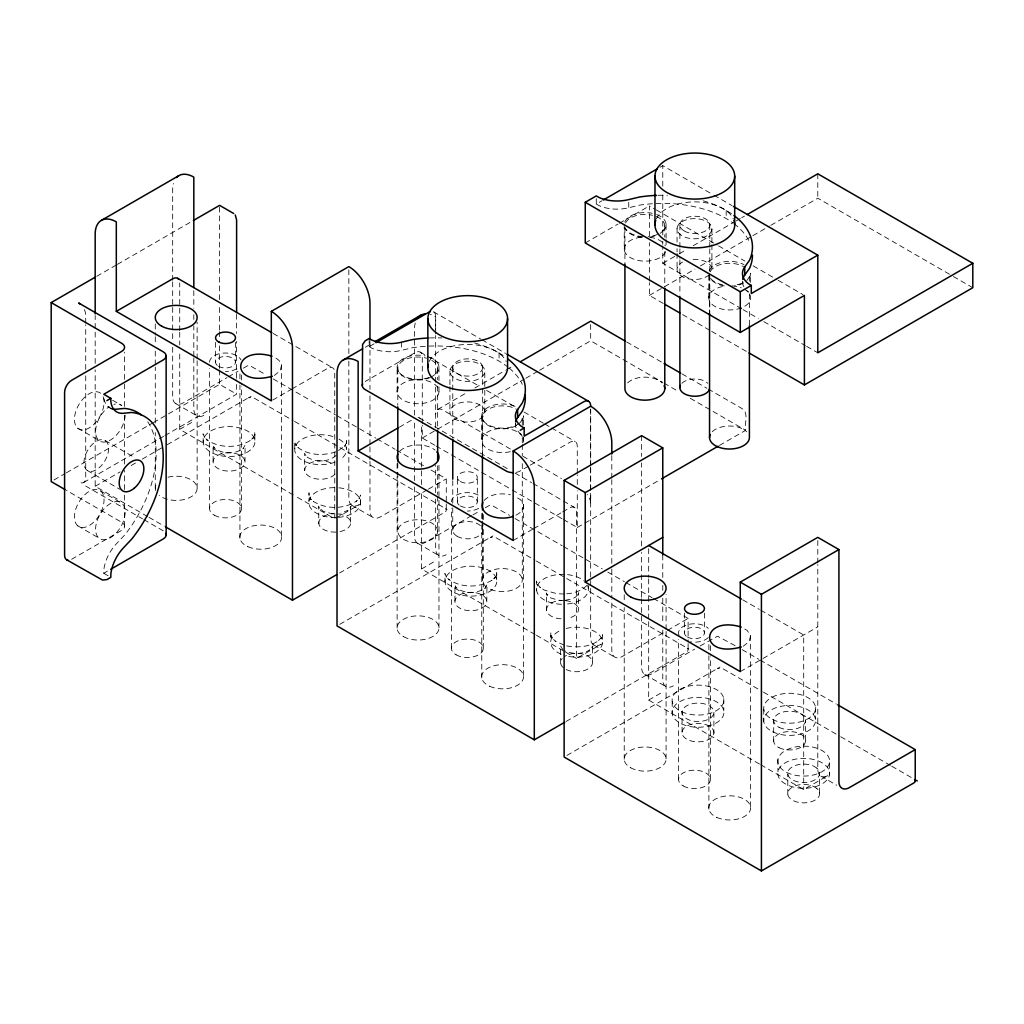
<?xml version="1.0" encoding="UTF-8"?>
<svg xmlns="http://www.w3.org/2000/svg" width="1024" height="1024" viewBox="0 0 1024 1024"><rect width="100%" height="100%" fill="white"/><g stroke="black" fill="none" stroke-linecap="round" stroke-linejoin="round"><path stroke-width="0.75" stroke-dasharray="5 3.75" d="M85.722 375.821L85.722 477.926A9.958 5.747 60 0 1 78.682 481.997M85.722 369.446L85.722 324.774M147.61 516.557L95.181 486.298L95.181 369.766M95.181 363.379L95.181 315.482M124.582 526.336L124.582 491.174M124.582 489.574L124.582 470.4M124.582 464.013L124.582 414.464M124.582 406.477L124.582 380.902M124.582 379.302L124.582 352.141M155.277 488.461L155.277 432.563M155.277 422.989L155.277 367.104M172.685 347.328L172.685 396.8A14.95 8.627 -60 0 0 183.258 402.893L227.021 377.626M172.685 280.294L172.685 189.325A29.888 17.254 60 0 1 173.402 183.424M293.222 494.861L179.725 429.338L179.725 351.334M179.725 330.65L179.725 282.893M193.818 357.824L193.818 408.998A14.95 8.627 -60 0 0 204.39 415.104M193.818 356.224L193.818 325.837M197.133 488.192L197.133 360.448M197.133 358.861L197.133 322.125M209.587 508.659L209.587 368.589M213.12 461.338L213.12 445.069L214.182 447.885L213.466 447.245C222.067 454.682 234.982 454.451 243.584 448.282L242.918 448.87L245.133 445.12L244.954 462.438A15.949 9.203 0 0 1 220.262 469.581A15.949 9.203 0 0 1 221.901 453.658A15.949 9.203 0 0 1 244.954 462.438M219.597 368.384L219.597 341.21M219.597 330.022L219.597 306.048M219.597 299.661L219.597 206.963M236.608 378.202L236.608 341.44M239.936 538.355L239.936 385.062M241.472 508.659L241.472 386.099M281.574 535.936L281.574 365.069L278.861 360.243L274.957 357.402M335.962 532.083A15.949 9.203 0 0 1 318.835 523.622L318.669 506.304L319.539 508.685L319.066 507.802L323.405 511.398L331.354 513.587L336.166 513.741M350.63 522.202L350.63 505.92L350.4 508.326L351.066 506.355L347.354 510.835L347.968 510.298L340.877 513.165M397.12 628.07L397.12 476.378M397.12 391.885L397.12 367.475M414.515 486.938L414.515 536.422A14.95 8.627 -60 0 0 425.088 542.515L471.59 515.674M414.515 480.563L414.515 421.504M414.515 415.13L414.515 328.947A29.888 17.254 60 0 1 415.232 323.046M535.053 634.483L421.568 568.96L421.568 490.957M421.568 484.595L421.568 425.69M434.726 445.21L422.272 438.016L422.272 425.254M422.272 423.667L422.272 356.659A9.958 5.747 -60 0 0 415.219 352.589L365.197 381.478M435.661 499.046L435.661 548.621A14.95 8.627 -60 0 0 446.221 554.726M435.661 492.646L435.661 465.459M435.661 427.085L435.661 383.514M435.661 382.31L435.661 335.565M435.661 333.965L435.661 316.39A9.958 5.747 -60 0 0 432.128 311.373M438.963 627.814L438.963 464.947M451.418 648.282L451.418 508.198M454.963 600.96L454.963 584.691L456.013 587.494L455.296 586.867C463.898 594.304 476.813 594.074 485.414 587.904L484.749 588.493L486.963 584.742L486.784 602.061A15.949 9.203 0 0 1 462.093 609.19A15.949 9.203 0 0 1 463.731 593.28A15.949 9.203 0 0 1 486.784 602.061M457.395 501.837L457.395 477.427M477.325 501.837L477.325 477.427M481.766 677.978L481.766 524.685M483.302 648.282L483.302 525.709M484.787 412.352A17.434 10.074 0 0 0 459.2 403.085A17.434 10.074 0 0 0 458.099 420.518A17.434 10.074 0 0 0 484.787 412.352L484.787 371.674A17.434 10.074 0 0 0 459.2 362.406A17.434 10.074 0 0 0 458.099 379.827A17.434 10.074 0 0 0 484.787 371.674M523.418 675.558L523.418 504.691L520.704 499.866L514.816 496.205M560.666 663.245L560.499 645.926L562.867 649.651M563.443 519.526L577.28 527.514L577.28 490.829M577.28 484.442L577.28 474.867M577.28 473.28L577.28 446.157A9.958 5.747 -60 0 0 570.24 442.086L529.677 465.51M590.669 495.386L590.669 503.514A9.958 5.747 60 0 0 587.149 494.438M590.669 490.586L590.669 466.611M590.669 465.011L590.669 409.075M592.461 661.824L592.461 645.542L592.243 647.949L592.896 645.978L589.184 650.458L589.798 649.92C582.362 654.477 572.429 654.246 565.235 651.021M624.23 759.206L624.23 607.501M665.574 251.712A20.928 12.083 0 0 1 643.059 261.082A20.928 12.083 0 0 1 624.243 249.306L624.243 224.896M641.638 598.784L641.638 667.546A14.95 8.627 -60 0 0 652.211 673.651L694.605 649.165M641.638 597.184L641.638 552.41M641.638 546.01L641.638 462.848M759.411 764.019L648.678 700.083L648.678 620.403M663.232 303.424L649.382 295.437L649.382 282.65M649.382 281.05L649.382 242.688M649.382 236.301L649.382 205.939L654.925 209.126M662.771 630.157L662.771 679.744A14.95 8.627 -60 0 0 673.344 685.85M741.67 308.838L662.771 263.296L662.771 245.978M662.771 234.957L662.771 192.435M662.771 186.138L662.771 165.658L712.602 194.432M666.086 758.938L666.086 631.194L622.374 656.422A14.95 8.627 -60 0 1 611.802 650.317L611.802 599.245M666.086 629.606L666.086 594.47M678.541 779.418L678.541 639.334M682.074 732.096L682.074 711.757M708.89 809.101L708.89 655.808M710.426 779.418L710.426 656.845M713.907 733.184A15.949 9.203 0 0 0 690.854 724.403A15.949 9.203 0 0 0 689.216 740.326A15.949 9.203 0 0 0 713.907 733.184L713.907 712.845A15.949 9.203 0 0 0 690.854 704.064A15.949 9.203 0 0 0 689.216 719.987A15.949 9.203 0 0 0 713.907 712.845M719.45 445.44L745.677 430.298C744.128 423.36 749.453 412.621 741.555 408.269L708.326 389.082M750.528 806.682L750.528 635.827L747.174 630.374L740.941 626.918M773.696 741.363L773.696 721.024M787.789 794.368L787.789 774.029M805.517 740.173L805.517 719.834M819.584 792.947L819.584 772.608M281.574 365.069L280.166 370.803L274.317 375.488M523.418 504.691C524.07 510.208 518.912 514.278 514.15 515.866M750.528 635.827L749.12 641.549L743.27 646.234M484.032 500.506C490.598 493.67 501.542 492.89 510.362 494.784M336.269 455.322C327.706 462.81 314.803 462.579 306.163 456.448L306.829 457.037L304.563 453.299L304.742 470.618M587.034 585.28C581.133 591.181 573.235 593.485 565.786 593.843M251.046 396.301L248.563 397.875A4.979 2.88 0 0 1 254.579 398.336L293.171 420.621M492.89 535.923L490.394 537.498A4.979 2.88 0 0 1 496.41 537.958L535.014 560.243M720 667.046L717.517 668.621A4.979 2.88 0 0 1 723.533 669.082L762.125 691.366M96.755 276.301L116.07 265.139M117.453 264.346L191.987 221.312M228.378 376.845L237.952 371.315M243.43 368.154L247.526 365.786L249.766 365.594L266.278 374.925M53.965 480L64.998 473.613M66.381 472.819L151.962 423.411M153.344 422.618L219.597 384.358L233.69 392.499M83.661 482.483L158.067 439.526M159.45 438.733L163.584 436.352M164.954 435.546L236.608 394.189L236.608 379.802M179.725 429.338L193.818 421.21M95.181 486.298L120.102 471.898M131.187 465.498L136.73 462.298M142.272 459.11L161.664 447.91M167.194 444.71L247.526 398.336M596.275 198.63L596.275 204.058L601.818 200.858M660.006 167.258L662.771 165.658M272.704 400.064L290.573 389.747M291.955 388.954L327.693 368.32A9.958 5.747 -60 0 1 334.746 372.39L334.746 518.835L294.605 495.667M365.35 347.226L372.262 343.232M369.165 338.509L369.165 346.637L374.694 343.45M585.267 242.957L618.01 224.051M619.379 223.27L649.382 205.939M71.629 559.283L121.664 530.406A9.958 5.747 0 0 0 121.664 522.266L66.394 490.368M147.686 421.811A89.677 51.776 -60 0 1 124.48 535.232L116.493 543.667A29.517 17.037 -60 0 0 103.782 570.125L103.782 573.261L110.694 569.28M662.771 263.296L678.003 254.502M679.386 253.709L686.298 249.715M693.222 245.722L734.746 221.747M736.128 220.941L740.275 218.547M741.67 217.754L744.435 216.154M399.398 427.174L411.763 420.032M437.722 409.459L466.65 392.755M474.918 387.981L505.242 370.483M506.611 369.677L513.51 365.709M649.382 295.437L663.194 287.462M664.576 286.669L694.938 269.133M700.454 265.946L751.526 236.467M752.909 235.661L769.472 226.099M770.854 225.306L817.792 198.208L952.038 275.712M422.272 438.016L436.07 430.054M437.453 429.261L524.416 379.046M525.798 378.253L538.214 371.085M539.597 370.278L590.669 340.8L662.643 382.349M336.026 518.093L359.398 504.602A14.95 8.627 -60 0 1 348.838 498.496L348.838 360.973M427.034 489.958L380.544 516.8A14.95 8.627 -60 0 1 369.971 510.694L369.971 461.222M428.403 489.165L445.606 479.232M339.558 573.005L444.813 512.23A4.979 2.88 0 0 0 445.606 508.762L448.346 510.208M528.32 466.291L520.205 470.976A9.958 5.747 0 0 1 515.738 472.461M472.947 514.88L479.795 510.938M485.261 507.776L489.357 505.408L491.597 505.216L509.504 515.354M421.568 568.96L435.661 560.819M339.776 624.32L489.357 537.958M513.165 540.48L532.403 529.37M533.786 528.576L561.28 512.704M562.65 511.91L569.523 507.942A9.958 5.747 -60 0 1 576.576 512.013L576.576 658.458L601.242 644.224A14.95 8.627 -60 0 1 590.669 638.118L590.669 586.944M577.28 527.514L660.096 479.706M667.507 630.362L687.437 618.854M566.157 721.421L686.656 651.853A4.979 2.88 0 0 0 687.437 648.384L690.176 649.818M700.07 646.016L717.517 636.211L736.614 646.477M648.678 700.083L662.771 691.955M566.899 755.443L716.48 669.082M740.275 671.603L817.792 626.867M760.794 764.813L803.699 789.581L828.352 775.347A14.95 8.627 -60 0 1 817.792 769.242L817.792 564.531M338.534 450.458L345.203 445.67L344.486 446.298L346.714 442.509L346.061 444.467L346.509 440.576L346.509 448.704M335.846 451.814C323.558 455.949 308.582 455.642 297.882 447.45L298.547 448.026L295.475 444.442L295.949 445.325L294.63 441.472L294.797 450.65M596.275 204.058L599.424 205.811A29.517 17.037 0 0 0 628.749 207.731L639.565 205.146A89.677 51.776 0 0 1 732.71 222.746M369.165 346.637L372.301 348.39A29.517 17.037 0 0 0 401.626 350.323L412.442 347.738A89.677 51.776 0 0 1 507.981 367.13M565.261 600.294L572.147 598.861L575.578 597.12L578.778 593.216L578.125 595.174L578.394 592.768L578.394 609.037A15.949 9.203 0 0 1 567.603 618.355M564.326 594.01L556.928 593.728L544.422 590.17L539.712 587.059L540.378 587.648L537.306 584.064L537.779 584.947L536.461 581.094L536.627 590.272M563.686 600.474L558.874 600.294L551.002 598.054L546.752 594.419L547.226 595.302L546.406 592.922L546.573 610.24A15.949 9.203 0 0 0 563.52 618.829M566.63 645.914C576.768 647.642 589.453 647.437 598.643 640.525L597.99 641.101L601.331 637.594L600.87 638.464L602.483 634.65L602.317 643.827M564.122 645.12L555.2 641.075L555.827 641.626L552.23 638.195L552.691 639.066L550.784 635.29L550.95 636.326L550.81 632.422L550.81 640.563M953.421 276.518L972.8 287.706M713.984 195.226L731.981 205.619M656.307 209.933L717.21 245.094M718.592 245.888L744.883 261.069M753.19 265.869L776.717 279.45M778.099 280.256L803.021 294.63M743.053 309.645L758.272 318.426M763.814 321.626L805.325 345.6M806.72 346.394L817.792 352.794M682.598 314.611L710.285 330.598M711.667 331.392L747.661 352.166M626.662 341.939L662.643 362.714M682.035 373.901L706.944 388.288M664.026 383.142L677.862 391.142M690.317 398.323L745.677 430.298M433.587 311.821L480.653 338.995M482.035 339.789L505.562 353.382M420.198 352.102L425.741 355.29M427.123 356.096L479.718 386.458M486.643 390.451L515.699 407.232M524.006 412.032L543.386 423.219M544.768 424.013L550.298 427.213M551.693 428.006L575.219 441.6M510.4 449.037L442.701 409.946A9.958 5.747 60 0 0 435.661 414.016M522.829 456.218L561.51 478.554M742.797 599.834L759.411 609.434M760.794 610.227L803.699 634.995L803.699 789.581M273.165 333.466L332.672 367.821M419.494 417.946L509.466 469.888M514.995 473.088L531.61 482.675M532.992 483.469L562.061 500.25M563.443 501.056L574.515 507.443M436.109 446.016L449.946 454.003M451.328 454.797L510.848 489.165M512.23 489.958L562.061 518.733M273.203 378.931L335.514 414.899M336.896 415.693L375.667 438.08M377.05 438.886L395.046 449.267M396.429 450.074L424.128 466.061M431.053 470.054L446.272 478.848L446.272 502.362M515.034 518.554L562.112 545.728M563.494 546.522L602.266 568.909M607.808 572.109L624.422 581.696M625.805 582.502L652.109 597.683M653.491 598.49L688.115 618.47L688.115 641.984M742.157 649.677L758.771 659.264M760.154 660.07L836.314 704.038M294.554 421.414L444.813 508.173M536.384 561.037L686.656 647.795M763.507 692.16L839.334 735.936M840.704 736.73L890.33 765.389M891.712 766.182L913.766 778.918M175.782 403.635L196.915 415.846M351.923 505.331L373.069 517.542M417.613 543.258L438.746 555.469M593.766 644.954L614.899 657.165M644.736 674.381L665.869 686.592M820.877 776.09L836.736 785.242M536.435 635.29L564.122 651.264M565.504 652.058L576.576 658.458M112.602 400.243L121.843 405.581A20.928 12.083 -60 0 0 113.92 404.378M108.147 406.758L112.845 409.472M105.331 440.64A17.434 10.074 -60 0 1 99.046 467.84A17.434 10.074 -60 0 1 84.506 458.176A17.434 10.074 -60 0 1 105.331 440.64L135.142 457.856M77.786 428.224L98.931 440.435M87.258 470.464L119.782 489.229M148.979 517.35L164.16 526.118M100.736 491.034A20.928 12.083 -60 0 1 91.571 523.968A20.928 12.083 -60 0 1 75.43 510.31A20.928 12.083 -60 0 1 100.736 491.034L121.882 503.245A20.928 12.083 -60 0 1 112.717 536.166A20.928 12.083 -60 0 1 96.563 522.509A20.928 12.083 -60 0 1 121.882 503.245M85.722 486.067L142.477 518.822M143.859 519.629L163.226 530.816M77.76 525.837L98.893 538.035M103.782 573.261L108.48 575.974M829.44 762.752A25.907 14.963 0 0 1 788.352 773.171A25.907 14.963 0 0 1 793.254 747.418A25.907 14.963 0 0 1 829.44 762.752L829.44 774.95A25.907 14.963 0 0 1 788.352 785.382A25.907 14.963 0 0 1 793.254 759.629A25.907 14.963 0 0 1 829.44 774.95M817.792 173.798L817.792 198.208M817.792 540.557L817.792 562.931M815.462 707.251L815.462 719.45M777.933 759.475L777.933 771.686M763.75 709.197L763.75 721.395M750.63 282.406L750.63 273.254A20.928 12.083 0 0 1 748.403 278.899M749.402 281.178L749.402 274.79A19.93 11.507 0 0 1 746.739 280.55M749.402 293.939L749.402 325.85M742.733 281.114L742.733 283.827M726.195 210.406L726.195 218.547M723.789 698.688L723.789 710.886M711.91 229.082A17.434 10.074 0 0 1 685.222 237.248A17.434 10.074 0 0 1 686.323 219.814A17.434 10.074 0 0 1 711.91 229.082L711.91 243.162M711.91 244.736L711.91 269.76A17.434 10.074 0 0 0 690.586 259.584M710.426 645.696L710.426 655.245M709.786 224.883L709.786 247.219M709.786 248.819L709.786 274.342M709.786 275.93L709.786 312.627M709.542 274.79L709.542 313.088M708.89 644.634L708.89 654.208M708.787 275.2L708.787 298.074M704.448 613.133L704.448 632.96M688.115 643.558L688.115 649.818M684.518 613.133L684.518 632.96M679.885 224.883L679.885 247.219M679.885 248.819L679.885 258.381M679.885 259.981L679.885 295.078M677.056 228.352L677.056 242.432M677.056 248.691L677.056 251.814M677.056 253.389L677.056 269.03M672.205 701.504L672.205 713.702M666.086 224.41L666.086 238.131M666.086 239.654L666.086 245.76M664.781 225.933L664.781 237.107M664.781 251.469L664.781 286.554M662.771 241.254L662.771 244.403M662.771 554.97L662.771 578.957M662.771 585.357L662.771 591.757M662.771 598.157L662.771 623.757M648.678 548.685L648.678 577.37M648.678 578.97L648.678 618.816M641.638 435.661L641.638 456.448M628.749 202.304L628.749 207.731M624.922 227.533L624.922 264.23M624.23 594.726L624.23 601.114M611.802 455.616L611.802 477.965M611.802 479.552L611.802 567.334M611.802 568.934L611.802 597.658M590.669 324.518L590.669 340.8M590.669 409.434L590.669 465.408M590.669 467.008L590.669 578.944M590.669 580.544L590.669 585.344M588.339 585.613L588.339 588.326M523.52 424.998L523.52 415.846A20.928 12.083 0 0 1 497.651 427.789A20.928 12.083 0 0 1 484.16 410.33A20.928 12.083 0 0 1 516.826 407.194M523.52 437.21L523.52 440.256M522.291 425.357L522.291 417.382A19.93 11.507 0 0 1 519.616 423.13M522.291 438.118L522.291 442.906M522.291 444.506L522.291 455.667M522.291 463.642L522.291 580.109A19.93 11.507 0 0 1 492.39 590.067A19.93 11.507 0 0 1 492.39 570.138A19.93 11.507 0 0 1 522.291 580.109M515.61 423.706L515.61 426.406M499.072 352.998L499.072 361.139M496.666 579.763L496.666 571.622L496.422 575.526L497.088 573.555L494.592 578.253L495.04 577.382L491.354 580.787L491.968 580.237C478.72 588.109 461.21 588.045 448.563 579.315L449.203 579.891L445.965 576.358L446.426 577.229L444.915 573.402L445.082 582.579M483.302 514.573L483.302 524.122M482.662 367.475A14.95 8.627 0 0 1 460.237 374.95A14.95 8.627 0 0 1 460.237 360A14.95 8.627 0 0 1 482.662 367.475L482.662 453.619M482.662 514.24L482.662 523.814M482.662 525.414L482.662 530.189M482.432 417.382L482.432 454.08M482.432 513.101L482.432 519.488M482.432 521.075L482.432 580.109M481.664 416.256L481.664 440.666M481.766 513.498L481.766 523.085M452.762 367.475L452.762 437.67M452.762 480.742L452.762 506.266M452.762 507.866L452.762 530.189M449.933 370.931L449.933 385.024M449.933 386.586L449.933 411.622M446.272 503.936L446.272 510.208M438.963 366.989L438.963 380.723M438.963 386.829L438.963 391.398M437.658 368.525L437.658 379.699M437.658 386.074L437.658 429.146M437.658 465.843L437.658 494.554M437.658 496.154L437.658 531.251A19.93 11.507 0 0 1 407.77 541.21A19.93 11.507 0 0 1 407.77 521.28A19.93 11.507 0 0 1 437.658 531.251M435.661 329.536L435.661 316.736A29.888 17.254 60 0 0 430.182 314.419M401.626 342.182L401.626 350.323M397.798 368.525L397.798 405.222M397.798 462.643L397.798 470.63M397.798 472.218L397.798 531.251M397.12 463.603L397.12 474.778M369.971 341.53L369.971 389.414M369.971 395.789L369.971 445.261M369.971 446.861L369.971 459.635M360.486 504.205L360.653 495.027L359.04 498.842L359.501 497.971L356.16 501.478L356.8 500.902C344.013 509.466 326.515 509.504 313.37 501.453L313.997 502.003L310.4 498.573L310.861 499.443L308.954 495.667L309.12 496.704L308.979 492.8L308.979 500.941M348.838 269.811L348.838 354.573M254.835 440.141L254.835 432L254.592 435.904L255.245 433.933L252.749 438.63L253.21 437.773L249.523 441.165L250.138 440.614C236.877 448.486 219.379 448.422 206.72 439.693L207.373 440.269L204.122 436.736L204.595 437.606L203.072 433.779L203.251 442.957M241.472 374.95L241.472 384.499M239.936 373.875L239.936 383.462M236.608 314.266L236.608 333.44M235.494 342.387L235.494 362.214M219.597 331.622L219.597 339.61M219.597 369.984L219.597 384.358M215.565 342.387L215.565 362.214M193.818 290.662L193.818 308.25M193.818 314.65L193.818 319.45M179.725 332.237L179.725 344.973M172.685 281.894L172.685 305.83M172.685 307.418L172.685 340.941M155.277 323.981L155.277 335.168M155.277 336.755L155.277 344.742M155.277 351.13L155.277 365.504M85.722 323.187L85.722 315.2A9.958 5.747 60 0 0 83.661 308.262M509.133 368.064A89.677 51.776 0 0 1 522.278 384.346M521.459 434.56A29.517 17.037 0 0 1 515.379 423.437M510.349 451.686A20.928 12.083 0 0 1 483.059 444.787A20.928 12.083 0 0 1 495.373 429.12A20.928 12.083 0 0 1 522.33 436.442M522.816 437.376A20.928 12.083 0 0 1 522.995 443.149M434.509 384.192A20.928 12.083 0 0 1 421.542 403.558A20.928 12.083 0 0 1 398.234 387.738A20.928 12.083 0 0 1 433.421 383.45M429.581 357.158A20.928 12.083 0 0 1 433.984 375.066M428.864 377.574A20.928 12.083 0 0 1 397.222 368.448A20.928 12.083 0 0 1 425.062 355.853M429.427 337.958A89.677 51.776 0 0 1 441.882 337.958M474.586 342.963A89.677 51.776 0 0 1 505.587 357.197M431.821 360.384A19.93 11.507 0 0 1 431.821 376.666M430.541 377.344A19.93 11.507 0 0 1 404.378 377.062A19.93 11.507 0 0 1 401.242 362.061A19.93 11.507 0 0 1 426.547 358.208M429.21 361.523A39.859 23.014 0 0 1 467.712 344.461A39.859 23.014 0 0 1 506.214 361.523M516.442 425.523A19.93 11.507 0 0 1 488.269 425.523A19.93 11.507 0 0 1 488.269 409.242A19.93 11.507 0 0 1 516.442 409.242M418.035 417.498A9.958 5.747 -60 0 1 420.621 418.982M399.808 451.162A20.928 12.083 0 0 1 435.059 450.061M566.195 669.53A15.949 9.203 0 0 0 587.226 669.376A15.949 9.203 0 0 0 589.709 657.331L586.931 655.539A15.949 9.203 0 0 0 564.454 656.55M563.418 667.738A15.949 9.203 0 0 1 562.176 658.56M566.131 628.493A25.907 14.963 0 0 1 602.47 641.869A25.907 14.963 0 0 1 567.168 656.128M561.242 654.246A25.907 14.963 0 0 1 560.358 630.528M478.63 508.352A15.949 9.203 0 0 1 467.366 511.04M451.418 501.837A15.949 9.203 0 0 1 463.232 492.941A15.949 9.203 0 0 1 481.165 497.229M565.606 600.614A15.949 9.203 0 0 1 578.394 609.037M546.573 610.24A15.949 9.203 0 0 1 561.446 600.461M587.648 585.754A25.907 14.963 0 0 1 565.504 604.16M561.459 604.25A25.907 14.963 0 0 1 536.627 588.314A25.907 14.963 0 0 1 564.864 574.413M567.552 574.63A25.907 14.963 0 0 1 584.026 580.992M338.893 487.808A25.907 14.963 0 0 1 360.64 502.643A25.907 14.963 0 0 1 338.662 517.35M335.974 517.517A25.907 14.963 0 0 1 308.826 502.886A25.907 14.963 0 0 1 334.861 487.616M340.032 531.584A15.949 9.203 0 0 0 347.878 517.709L345.101 515.917A15.949 9.203 0 0 0 337.651 513.856M318.835 523.622A15.949 9.203 0 0 1 333.491 513.728M236.8 368.73A15.949 9.203 0 0 1 225.523 371.418M209.587 362.214A15.949 9.203 0 0 1 223.45 353.088A15.949 9.203 0 0 1 240.934 359.834M167.987 477.21A20.928 12.083 0 0 1 194.803 482.79A20.928 12.083 0 0 1 187.123 498.637A20.928 12.083 0 0 1 159.194 495.36M155.635 490.56A20.928 12.083 0 0 1 157.146 483.341M334.95 474.099A15.949 9.203 0 0 1 311.219 477.44A15.949 9.203 0 0 1 309.632 463.373A15.949 9.203 0 0 1 333.914 464.909M338.97 439.104A25.907 14.963 0 0 1 340.122 459.546M335.04 462.118A25.907 14.963 0 0 1 301.158 459.533A25.907 14.963 0 0 1 301.184 439.808A25.907 14.963 0 0 1 335.053 437.248M112.064 408.87A29.517 17.037 -60 0 1 103.834 397.811M125.171 415.155A20.928 12.083 -60 0 1 110.387 440.09A20.928 12.083 -60 0 1 95.603 432.23A20.928 12.083 -60 0 1 109.197 406.669M103.078 396.749A20.928 12.083 -60 0 1 87.27 428.877A20.928 12.083 -60 0 1 77.299 407.616A20.928 12.083 -60 0 1 102.618 395.763M749.939 294.784A20.928 12.083 0 0 1 734.656 309.606A20.928 12.083 0 0 1 709.286 300.493A20.928 12.083 0 0 1 725.594 286.029M731.878 285.862A20.928 12.083 0 0 1 741.299 287.821M745.139 289.702A20.928 12.083 0 0 1 748.07 292.083M624.243 249.306A20.928 12.083 0 0 1 642.214 237.094M649.754 237.274A20.928 12.083 0 0 1 665.37 245.926M656.704 214.566A20.928 12.083 0 0 1 661.094 232.474M657.395 234.458A20.928 12.083 0 0 1 648.102 236.608M643.059 236.672A20.928 12.083 0 0 1 624.947 227.776M624.742 221.99A20.928 12.083 0 0 1 652.186 213.274M748.57 291.968A29.517 17.037 0 0 1 746.432 290.125M743.846 286.733A29.517 17.037 0 0 1 742.502 280.858M658.112 195.315A89.677 51.776 0 0 1 667.443 195.315M703.219 200.806A89.677 51.776 0 0 1 732.71 214.605M733.926 223.642A89.677 51.776 0 0 1 749.402 241.754M741.888 283.29A20.928 12.083 0 0 1 733.824 285.312M722.624 284.838A20.928 12.083 0 0 1 709.478 276.557M709.312 270.771A20.928 12.083 0 0 1 723.546 261.914A20.928 12.083 0 0 1 743.949 264.614M709.261 274.752A17.434 10.074 0 0 1 683.366 277.158A17.434 10.074 0 0 1 682.611 262.029M656.333 218.931A39.859 23.014 0 0 1 694.835 201.869A39.859 23.014 0 0 1 733.338 218.931M681.894 383.296A14.95 8.627 0 0 1 707.776 383.296M627.597 382.912A19.93 11.507 0 0 1 662.118 382.912M656.282 216.512A19.93 11.507 0 0 1 658.944 234.074M654.822 235.904A19.93 11.507 0 0 1 650.01 237.056M642.253 237.35A19.93 11.507 0 0 1 625.6 228.915M625.6 222.963A19.93 11.507 0 0 1 652.48 215.309M712.218 431.77A19.93 11.507 0 0 1 746.739 431.77M743.565 282.931A19.93 11.507 0 0 1 734.63 285.914M724.314 285.914A19.93 11.507 0 0 1 710.221 277.773M710.221 271.821A19.93 11.507 0 0 1 743.565 266.662M708.288 637.568A15.949 9.203 0 0 1 690.355 641.856M679.078 635.341A15.949 9.203 0 0 1 688.384 624.461A15.949 9.203 0 0 1 708.288 628.365M816.832 768.115L814.054 766.323A15.949 9.203 0 0 0 788.326 770.854A15.949 9.203 0 0 0 806.298 782.4A15.949 9.203 0 0 0 816.832 768.115M816.832 788.454L814.054 786.662A15.949 9.203 0 0 0 788.326 791.194A15.949 9.203 0 0 0 806.298 802.739A15.949 9.203 0 0 0 816.832 788.454M457.139 536.294A14.95 8.627 0 0 0 482.15 532.429A14.95 8.627 0 0 0 463.846 521.856A14.95 8.627 0 0 0 457.139 536.294M460.314 481.498A9.958 5.747 0 0 0 476.992 478.912A9.958 5.747 0 0 0 464.781 471.872A9.958 5.747 0 0 0 460.314 481.498M460.314 505.907A9.958 5.747 0 0 0 476.992 503.322A9.958 5.747 0 0 0 464.781 496.282A9.958 5.747 0 0 0 460.314 505.907M489.677 686.272A20.928 12.083 0 0 0 523.315 678.464A20.928 12.083 0 0 0 494.784 665.549A20.928 12.083 0 0 0 489.677 686.272M403.405 636.582A20.928 12.083 0 0 0 438.31 630.95A20.928 12.083 0 0 0 412.403 616.307A20.928 12.083 0 0 0 403.405 636.582M456.09 654.797A15.949 9.203 0 0 0 482.765 650.675A15.949 9.203 0 0 0 463.232 639.398A15.949 9.203 0 0 0 456.09 654.797M454.362 592.691A25.907 14.963 0 0 0 496.422 583.667A25.907 14.963 0 0 0 461.837 567.155A25.907 14.963 0 0 0 454.362 592.691M247.846 546.65A20.928 12.083 0 0 0 281.472 538.842A20.928 12.083 0 0 0 252.954 525.926A20.928 12.083 0 0 0 247.846 546.65M218.483 366.285A9.958 5.747 0 0 0 235.149 363.699A9.958 5.747 0 0 0 222.95 356.659A9.958 5.747 0 0 0 218.483 366.285M214.259 515.174A15.949 9.203 0 0 0 240.934 511.053A15.949 9.203 0 0 0 221.402 499.776A15.949 9.203 0 0 0 214.259 515.174M212.531 453.082A25.907 14.963 0 0 0 254.592 444.045A25.907 14.963 0 0 0 220.006 427.533A25.907 14.963 0 0 0 212.531 453.082M684.262 230.989A14.95 8.627 0 0 0 709.274 227.123A14.95 8.627 0 0 0 690.97 216.55A14.95 8.627 0 0 0 684.262 230.989M681.485 723.827A25.907 14.963 0 0 0 723.546 714.79A25.907 14.963 0 0 0 688.96 698.278A25.907 14.963 0 0 0 681.485 723.827M630.528 767.706A20.928 12.083 0 0 0 665.434 762.074A20.928 12.083 0 0 0 639.526 747.443A20.928 12.083 0 0 0 630.528 767.706M716.8 817.395A20.928 12.083 0 0 0 750.426 809.587A20.928 12.083 0 0 0 721.907 796.685A20.928 12.083 0 0 0 716.8 817.395M687.437 637.03A9.958 5.747 0 0 0 704.102 634.458A9.958 5.747 0 0 0 691.904 627.405A9.958 5.747 0 0 0 687.437 637.03M683.213 785.92A15.949 9.203 0 0 0 709.888 781.798A15.949 9.203 0 0 0 690.355 770.522A15.949 9.203 0 0 0 683.213 785.92M681.485 711.616A25.907 14.963 0 0 0 723.546 702.592A25.907 14.963 0 0 0 688.96 686.08A25.907 14.963 0 0 0 681.485 711.616M779.085 747.686A15.949 9.203 0 0 0 805.235 742.566A15.949 9.203 0 0 0 784.486 732.045A15.949 9.203 0 0 0 779.085 747.686M772.518 719.462A25.907 14.963 0 0 0 815.014 711.142A25.907 14.963 0 0 0 781.286 694.054A25.907 14.963 0 0 0 772.518 719.462M772.518 731.674A25.907 14.963 0 0 0 815.014 723.354A25.907 14.963 0 0 0 781.286 706.266A25.907 14.963 0 0 0 772.518 731.674M779.085 727.347A15.949 9.203 0 0 0 805.235 722.227A15.949 9.203 0 0 0 784.486 711.706A15.949 9.203 0 0 0 779.085 727.347"/><path stroke-width="1.5" d="M95.373 277.094L51.2 302.592L51.2 481.587L65.011 489.562M95.181 313.894L95.181 234.074A29.888 17.254 60 0 1 116.314 221.875L116.314 311.36L271.322 400.858L271.322 311.36L348.838 266.611A29.888 17.254 60 0 1 369.971 303.232L369.971 339.93M166.144 534.874L166.144 355.891M193.818 287.462L193.818 177.126A29.888 17.254 60 0 0 176.499 177.536M236.608 312.666L236.608 219.955L235.277 214.976M611.802 454.016L611.802 442.854A29.888 17.254 60 0 0 590.669 406.234L513.165 450.982L513.165 540.48L358.144 450.982L358.144 361.485A29.888 17.254 60 0 0 337.011 373.696L337.011 625.907L534.298 739.814L564.774 722.227M362.278 385.549L362.611 344.461L365.197 340.8L369.165 338.509L372.301 340.262A29.517 17.037 0 0 0 401.626 342.182L412.442 339.597A89.677 51.776 0 0 1 427.853 338.035M662.771 554.97L662.771 447.872L641.638 435.661L564.134 480.41L564.134 757.043L761.421 870.938L913.766 782.989A4.979 2.88 0 0 0 915.059 780.211M914.56 749.978L849.498 787.546A14.95 8.627 -60 0 1 838.925 781.453L838.925 549.568L817.792 537.37L740.275 582.118L740.275 671.603L585.267 582.118L585.267 492.621L662.771 447.872M656.538 195.366A89.677 51.776 0 0 0 639.565 197.005L628.749 199.59A29.517 17.037 0 0 1 599.424 197.67L596.275 195.917L585.267 202.278L585.267 242.957L740.275 332.454L804.403 295.437L804.403 384.934L749.043 352.96M740.275 332.454L740.275 291.776L751.296 285.414L751.296 293.542L817.792 255.155L817.792 352.794L972.8 263.296L972.8 287.706L804.403 384.934M515.61 421.965A29.517 17.037 0 0 1 517.606 417.664L517.606 409.536L522.278 403.008A89.677 51.776 0 0 0 507.981 359.002M517.606 417.664L522.278 411.149A89.677 51.776 0 0 0 525.184 394.752M482.79 502.221C478.477 517.338 502.554 520.589 513.05 516.365M742.733 279.373A29.517 17.037 0 0 1 744.717 275.085L744.717 266.944L749.402 260.429A89.677 51.776 0 0 0 733.926 215.501M744.717 275.085L749.402 268.557A89.677 51.776 0 0 0 752.461 255.155M101.363 220.39L178.88 175.642M193.37 220.506L219.597 205.363L233.69 213.504M116.314 311.36L172.685 278.822A9.958 5.747 -60 0 1 178.79 279.373M106.867 400.627L110.822 398.349L110.886 401.882A29.517 17.037 -60 0 0 123.878 413.235L131.52 412.48A89.677 51.776 -60 0 1 131.52 539.302L123.533 547.738A29.517 17.037 -60 0 0 110.835 574.182L110.835 577.331L106.867 579.622L102.4 580.019L66.65 559.782M603.2 200.051L657.229 168.858M343.206 360.013L362.573 348.826M375.04 341.632L420.71 315.264M376.077 342.656L428.608 312.32A9.958 5.747 -60 0 1 430.438 311.539M110.694 569.28L163.226 538.944A9.958 5.747 0 0 0 165.811 533.389M747.2 214.554L817.792 173.798L972.8 263.296M358.144 450.982L398.016 427.968M520.397 361.728L590.669 321.152L625.28 341.133M520.205 430.285L524.173 427.994L524.173 436.134L583.616 401.818A9.958 5.747 -60 0 1 590.669 405.888M165.542 526.912L292.467 600.192L336.781 574.605M661.478 478.899L718.067 446.234M585.267 582.118L662.771 537.37M740.275 582.118L761.421 594.317L838.925 549.568M272.32 376.256C229.043 388.083 231.398 344.448 271.987 356.173M741.274 647.002C697.997 658.829 700.352 615.194 740.941 626.918M914.56 779.507L917.299 780.954M733.363 206.413L817.792 255.155M751.296 285.414L748.57 283.84A29.517 17.037 0 0 1 744.717 266.944M585.267 202.278L740.275 291.776M664.614 304.218L679.834 313.011M664.038 363.507L680.64 373.107M506.944 354.176L588.608 401.318M524.173 427.994L521.459 426.419A29.517 17.037 0 0 1 517.606 409.536M564.134 480.41L585.267 492.621M648.678 545.498L741.414 599.04M177.664 278.323L271.782 332.659M837.696 704.832L915.226 749.594L915.226 780.954M51.2 302.592L121.664 343.27A9.958 5.747 0 0 1 121.664 351.411L71.629 380.288A9.958 5.747 -60 0 0 64.589 392.499L64.589 555.213A9.958 5.747 -60 0 0 68.109 560.23M110.822 398.349L103.782 394.278L163.226 359.949A9.958 5.747 0 0 0 163.226 351.821L78.682 303.002A9.958 5.747 60 0 1 80.499 304.333M761.421 594.317L761.421 870.938M749.402 325.85L749.402 437.517A19.93 11.507 0 0 1 726.874 448.922A19.93 11.507 0 0 1 710.221 434.534M734.694 176.064A39.859 23.014 0 0 1 674.906 195.994A39.859 23.014 0 0 1 674.906 156.134A39.859 23.014 0 0 1 734.694 176.064L734.694 224.883M709.542 313.088L709.542 437.517M679.885 296.678L679.885 387.61M664.781 288.154L664.781 388.659M654.976 176.064L654.976 224.883M624.922 264.23L624.922 388.659A19.93 11.507 0 0 0 647.45 400.064A19.93 11.507 0 0 0 664.102 385.677M534.298 739.814L534.298 487.603A29.888 17.254 60 0 0 513.165 450.982M507.571 318.656A39.859 23.014 0 0 1 447.782 338.586A39.859 23.014 0 0 1 447.782 298.726A39.859 23.014 0 0 1 507.571 318.656L507.571 367.475A39.859 23.014 0 0 1 465.114 390.438A39.859 23.014 0 0 1 428.198 364.467M482.432 455.667L482.432 509.914M452.762 439.258L452.762 479.142M437.658 430.746L437.658 461.056M427.853 318.656L427.853 367.475M397.798 406.81L397.798 461.056M292.467 600.192L292.467 347.981A29.888 17.254 60 0 0 271.322 311.36M362.611 384.051A9.958 5.747 0 0 0 365.197 389.606L506.112 470.976A9.958 5.747 0 0 0 513.165 472.653M417.344 318.374A29.888 17.254 60 0 1 425.088 313.907M436.902 451.866A20.928 12.083 0 0 1 420.096 469.107A20.928 12.083 0 0 1 397.773 454.093M112.064 408.87A29.517 17.037 -60 0 0 116.826 409.165L124.48 408.41A89.677 51.776 -60 0 1 141.338 415.014M733.926 220.39A39.859 23.014 0 0 1 694.835 247.898A39.859 23.014 0 0 1 655.744 220.39M709.274 389.837A14.95 8.627 0 0 1 690.97 395.942A14.95 8.627 0 0 1 680.397 385.37M218.483 341.875A9.958 5.747 0 0 0 235.149 339.302A9.958 5.747 0 0 0 222.95 332.25A9.958 5.747 0 0 0 218.483 341.875M161.574 326.106A20.928 12.083 0 0 0 196.48 320.474A20.928 12.083 0 0 0 170.573 305.83A20.928 12.083 0 0 0 161.574 326.106M134.272 488.179A17.434 10.074 -60 0 0 140.557 460.979A17.434 10.074 -60 0 0 119.744 478.515A17.434 10.074 -60 0 0 134.272 488.179M630.528 596.851A20.928 12.083 0 0 0 665.434 591.219A20.928 12.083 0 0 0 639.526 576.576A20.928 12.083 0 0 0 630.528 596.851M687.437 612.621A9.958 5.747 0 0 0 704.102 610.048A9.958 5.747 0 0 0 691.904 602.995A9.958 5.747 0 0 0 687.437 612.621"/></g></svg>
